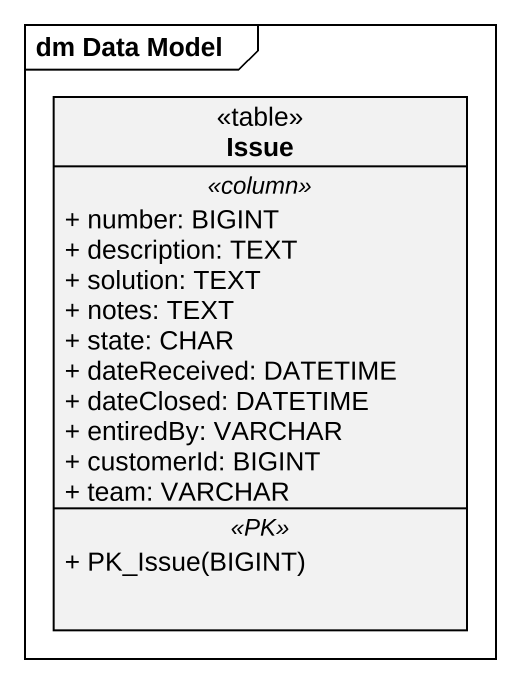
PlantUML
@startuml
mainframe dm Data Model
hide circle
hide empty members
skinparam classAttributeIconSize 0
class Issue <<table>> {
  .. <<column>> ..
  + number: BIGINT
  + description: TEXT
  + solution: TEXT
  + notes: TEXT
  + state: CHAR
  + dateReceived: DATETIME
  + dateClosed: DATETIME
  + entiredBy: VARCHAR
  + customerId: BIGINT
  + team: VARCHAR
  .. <<PK>> ..
  + PK_Issue(BIGINT)
}
@enduml
